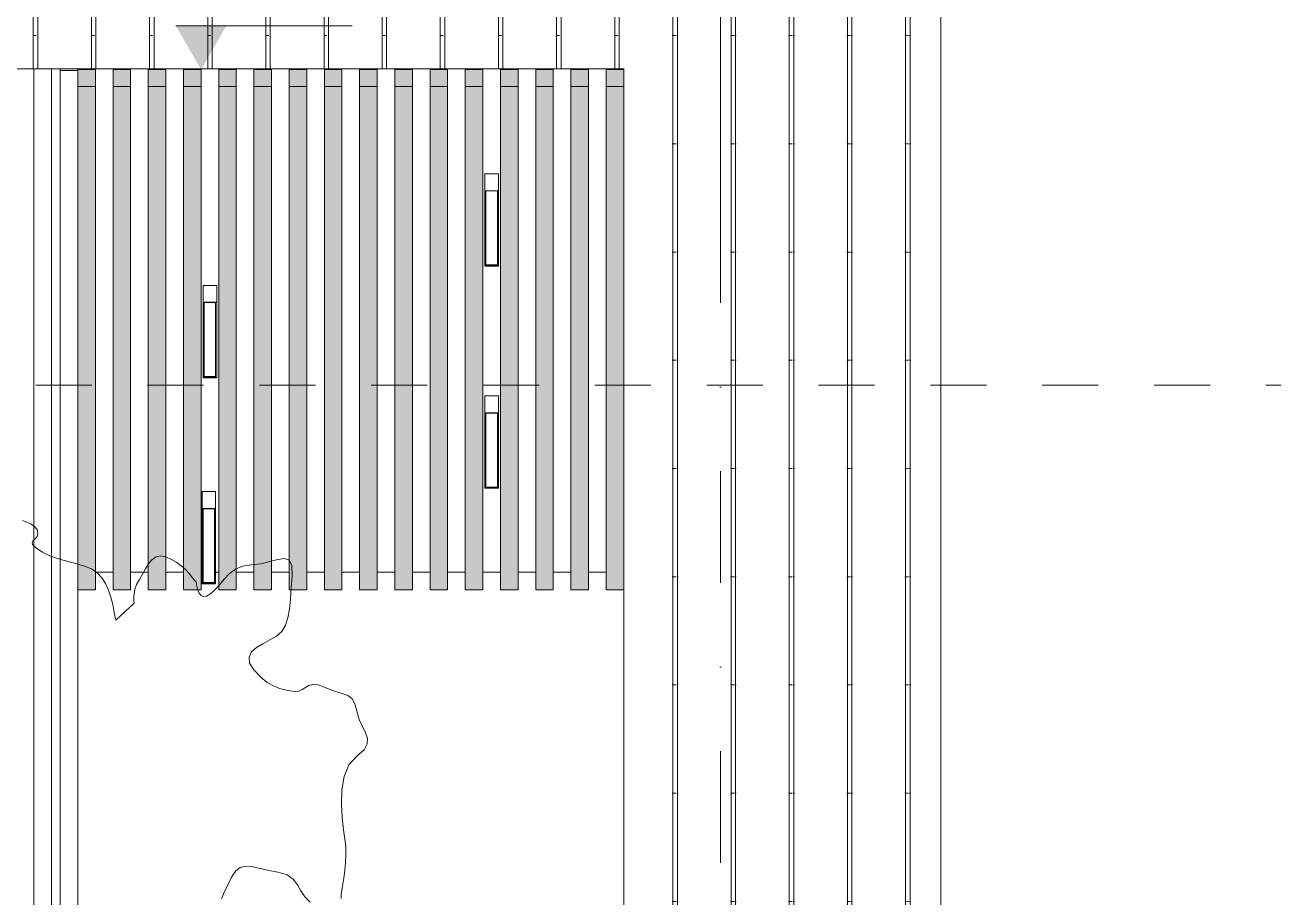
# Model space of a CAD drawing. Header units: centimetres. Extents: x 0 to 25250, y 0 to 2250.
# Drawn here: x 19073.3 to 19427.6, y 1845.2 to 2092.6 of the extents above; entities that cross this region are included whole.
import ezdxf

# ---------------------------------------------------------------- set-up
doc = ezdxf.new("R2010")
doc.units = ezdxf.units.CM
doc.linetypes.add('23-View-1$0$Dash', pattern=[31.75, 15.875, -15.875])
doc.linetypes.add('23-View-1$0$Dash dot', pattern=[79.375, 31.75, -23.8125, 0, -23.8125])
for name, color, linetype, lineweight in [('A-ANNO-NOTE', 7, 'Continuous', 9), ('A-FLOR-LEVL', 7, 'Continuous', 9), ('A-GLAZ-CWMG', 7, 'Continuous', 9), ('A-WALL', 7, 'Continuous', 9), ('A-WALL-PATT', 7, 'Continuous', 9), ('E-LITE-EQPM', 7, 'Continuous', 9), ('G-ANNO-DIMS', 7, 'Continuous', 9), ('L-PLNT', 7, 'Continuous', 15), ('S-GRID', 7, 'Continuous', 9)]:
    doc.layers.add(name, color=color, linetype=linetype, lineweight=lineweight)

# ---------------------------------------------------------------- blocks, each defined once
blk = doc.blocks.new('Rectangular Mullion - TEC_LAMEL-2372253-Б-Б')
at = {"layer": 'A-GLAZ-CWMG', "color": 253, "true_color": 0xaaaaaa}
for p, q in [((-429.09, 689.76), (-424.09, 689.76)), ((-429.09, 689.76), (-429.09, 560.1)), ((-424.09, 689.76), (-424.09, 551.47)), ((-429.09, 556.06), (-429.09, 554.48))]:
    blk.add_line(p, q, dxfattribs=at)
at = {"layer": 'A-GLAZ-CWMG', "color": 254, "true_color": 0xd5d5d5}
for p, q in [((-429.09, 560.1), (-429.09, 558.4)), ((-429.09, 558.35), (-429.09, 556.06)), ((-429.09, 554.48), (-429.09, 543.9)), ((-424.09, 551.47), (-424.09, 378.52)), ((-429.09, 543.89), (-429.09, 540.28)), ((-429.09, 540.26), (-429.09, 370.19))]:
    blk.add_line(p, q, dxfattribs=at)
blk = doc.blocks.new('Planting_RPC_Tree_Deciduous - Blue_Berry_Elder-4_5_Meters-1824323-Б-Б')
at = {"layer": 'L-PLNT', "color": 253, "true_color": 0xaaaaaa}
for p, q in [((-432.32, 561.62), (-431.04, 561.19)), ((-431.04, 561.19), (-429.85, 560.63)), ((-429.85, 560.63), (-428.85, 559.93)), ((-428.85, 559.93), (-428.16, 559.06)), ((-428.66, 556.43), (-429.23, 555.93)), ((-428.14, 557.09), (-428.66, 556.43)), ((-428.16, 559.06), (-427.9, 558.03)), ((-427.9, 558.03), (-428.14, 557.09)), ((-429.23, 555.93), (-429.58, 555.44)), ((-429.58, 555.44), (-429.46, 554.84)), ((-429.46, 554.84), (-428.61, 554.01)), ((-428.61, 554.01), (-426.78, 552.79)), ((-426.78, 552.79), (-424.32, 551.56)), ((-424.32, 551.56), (-421.8, 550.66)), ((-421.8, 550.66), (-419.3, 549.97)), ((-419.3, 549.97), (-416.9, 549.36)), ((-416.9, 549.36), (-414.68, 548.71)), ((-397.35, 547.93), (-396.51, 549.32)), ((-396.51, 549.32), (-395.58, 550.48)), ((-395.58, 550.48), (-394.51, 551.28)), ((-394.51, 551.28), (-393.21, 551.59)), ((-393.21, 551.59), (-391.62, 551.3)), ((-391.62, 551.3), (-389.96, 550.58)), ((-389.96, 550.58), (-388.5, 549.72)), ((-388.5, 549.72), (-387.21, 548.75)), ((-367.3, 549.05), (-364.62, 549.34)), ((-364.62, 549.34), (-362.09, 549.96)), ((-362.09, 549.96), (-359.83, 550.58)), ((-359.83, 550.58), (-357.95, 550.85)), ((-357.95, 550.85), (-356.57, 550.42)), ((-356.57, 550.42), (-355.78, 548.93)), ((-414.68, 548.71), (-412.71, 547.9)), ((-412.71, 547.9), (-411.07, 546.81)), ((-411.07, 546.81), (-409.77, 545.39)), ((-399.1, 544.94), (-398.19, 546.43)), ((-398.19, 546.43), (-397.35, 547.93)), ((-387.21, 548.75), (-386.05, 547.69)), ((-386.05, 547.69), (-384.98, 546.56)), ((-384.98, 546.56), (-383.98, 545.39)), ((-375.08, 545), (-373.59, 546.52)), ((-373.59, 546.52), (-371.86, 547.81)), ((-371.86, 547.81), (-369.79, 548.71)), ((-369.79, 548.71), (-367.3, 549.05)), ((-355.71, 546.06), (-355.97, 542.53)), ((-355.78, 548.93), (-355.71, 546.06)), ((-409.77, 545.39), (-408.72, 543.74)), ((-408.72, 543.74), (-407.89, 541.9)), ((-400.63, 540.87), (-400.38, 542.13)), ((-400.38, 542.13), (-399.89, 543.5)), ((-399.89, 543.5), (-399.1, 544.94)), ((-383.98, 545.39), (-383.01, 544.19)), ((-383.01, 544.19), (-382.77, 543)), ((-382.77, 543), (-382.48, 541.9)), ((-377.65, 541.98), (-376.4, 543.43)), ((-376.4, 543.43), (-375.08, 545)), ((-355.97, 542.53), (-356.2, 539.34)), ((-407.89, 541.9), (-407.23, 539.9)), ((-407.23, 539.9), (-406.69, 537.78)), ((-400.71, 539.79), (-400.63, 540.87)), ((-400.69, 538.95), (-400.71, 539.79)), ((-400.63, 538.4), (-400.69, 538.95)), ((-382.48, 541.9), (-382.1, 540.98)), ((-382.1, 540.98), (-381.6, 540.32)), ((-381.6, 540.32), (-380.93, 540.02)), ((-380.93, 540.02), (-380.04, 540.15)), ((-380.04, 540.15), (-378.9, 540.82)), ((-378.9, 540.82), (-377.65, 541.98)), ((-356.2, 539.34), (-356.49, 536.5)), ((-406.69, 537.78), (-406.24, 535.58)), ((-406.24, 535.58), (-405.83, 533.34)), ((-405.83, 533.34), (-400.6, 538.2)), ((-400.6, 538.2), (-400.63, 538.4)), ((-356.49, 536.5), (-356.94, 534.01)), ((-357.64, 531.9), (-358.69, 530.18)), ((-356.94, 534.01), (-357.64, 531.9)), ((-360.19, 528.85), (-362.08, 527.76)), ((-358.69, 530.18), (-360.19, 528.85)), ((-365.84, 525.57), (-367.23, 524.33)), ((-364.04, 526.69), (-365.84, 525.57)), ((-362.08, 527.76), (-364.04, 526.69)), ((-367.23, 524.33), (-367.98, 522.89)), ((-367.98, 522.89), (-367.83, 521.18)), ((-367.83, 521.18), (-366.55, 519.13)), ((-366.55, 519.13), (-364.66, 517.16)), ((-364.66, 517.16), (-362.82, 515.71)), ((-362.82, 515.71), (-361.05, 514.69)), ((-361.05, 514.69), (-359.36, 514)), ((-359.36, 514), (-357.78, 513.57)), ((-352.86, 513.66), (-351.96, 514.25)), ((-351.96, 514.25), (-351, 514.8)), ((-351, 514.8), (-349.83, 515.12)), ((-349.83, 515.12), (-348.32, 515.01)), ((-348.32, 515.01), (-346.35, 514.26)), ((-346.35, 514.26), (-344.27, 513.38)), ((-357.78, 513.57), (-356.31, 513.31)), ((-356.31, 513.31), (-354.96, 513.14)), ((-354.96, 513.14), (-353.81, 513.22)), ((-353.81, 513.22), (-352.86, 513.66)), ((-344.27, 513.38), (-342.48, 512.83)), ((-342.48, 512.83), (-340.97, 512.4)), ((-340.97, 512.4), (-339.73, 511.87)), ((-339.73, 511.87), (-338.73, 511.02)), ((-338.73, 511.02), (-337.95, 509.65)), ((-337.95, 509.65), (-337.38, 507.53)), ((-337.38, 507.53), (-336.69, 505.18)), ((-336.69, 505.18), (-335.77, 503.18)), ((-335.77, 503.18), (-334.9, 501.42)), ((-334.9, 501.42), (-334.35, 499.82)), ((-334.35, 499.82), (-334.4, 498.25)), ((-335.31, 496.61), (-337.38, 494.81)), ((-334.4, 498.25), (-335.31, 496.61)), ((-337.38, 494.81), (-339.6, 492.35)), ((-340.96, 489.03), (-341.61, 485.18)), ((-339.6, 492.35), (-340.96, 489.03)), ((-341.61, 485.18), (-341.73, 481.15)), ((-341.73, 481.15), (-341.51, 477.26)), ((-341.51, 477.26), (-341.13, 473.84)), ((-341.13, 473.84), (-340.74, 471.24)), ((-340.74, 471.24), (-340.52, 469.13)), ((-340.52, 469.13), (-340.47, 466.95)), ((-340.58, 464.73), (-340.79, 462.46)), ((-340.47, 466.95), (-340.58, 464.73)), ((-371.76, 462.19), (-372.91, 460.39)), ((-370.48, 463.18), (-371.76, 462.19)), ((-369.02, 463.54), (-370.48, 463.18)), ((-367.29, 463.42), (-369.02, 463.54)), ((-365.23, 463), (-367.29, 463.42)), ((-362.76, 462.44), (-365.23, 463)), ((-359.82, 461.89), (-362.76, 462.44)), ((-357.18, 461.12), (-359.82, 461.89)), ((-355.43, 459.87), (-357.18, 461.12)), ((-340.79, 462.46), (-341.1, 460.17)), ((-374.03, 458.2), (-375.05, 456.14)), ((-372.91, 460.39), (-374.03, 458.2)), ((-354.24, 458.3), (-355.43, 459.87)), ((-353.26, 456.58), (-354.24, 458.3)), ((-341.47, 457.85), (-341.86, 455.53)), ((-341.1, 460.17), (-341.47, 457.85)), ((-375.05, 456.14), (-375.81, 454.25)), ((-352.16, 454.88), (-353.26, 456.58)), ((-350.59, 453.35), (-352.16, 454.88)), ((-341.86, 455.53), (-341.8, 454.34))]:
    blk.add_line(p, q, dxfattribs=at)
blk = doc.blocks.new('Rectangular Mullion - TEC_LAMEL-1938093-Б-Б')
at = {"layer": 'A-GLAZ-CWMG', "true_color": 0xefece8}
for points in [[(-261.59, 684.76), (-261.59, 689.58), (-266.59, 689.58), (-266.59, 684.76)], [(-261.59, 541.94), (-261.59, 684.76), (-266.59, 684.76), (-266.59, 541.94)]]:
    blk.add_hatch(color=7, dxfattribs=at).paths.add_polyline_path(points)
at = {"layer": 'A-GLAZ-CWMG', "color": 253, "true_color": 0xaaaaaa}
for p, q in [((-261.59, 689.58), (-266.59, 689.58)), ((-266.59, 689.58), (-266.59, 684.76)), ((-266.59, 684.76), (-261.59, 684.76)), ((-266.59, 684.76), (-266.59, 541.94)), ((-261.59, 541.94), (-266.59, 541.94))]:
    blk.add_line(p, q, dxfattribs=at)
blk = doc.blocks.new('Rectangular Mullion - TEC_LAMEL-V10-Б-Б')
at = {"layer": 'A-GLAZ-CWMG', "true_color": 0xefece8}
for points in [[(-271.59, 684.76), (-271.59, 689.58), (-276.59, 689.58), (-276.59, 684.76)], [(-271.59, 541.94), (-271.59, 684.76), (-276.59, 684.76), (-276.59, 541.94)]]:
    blk.add_hatch(color=7, dxfattribs=at).paths.add_polyline_path(points)
at = {"layer": 'A-GLAZ-CWMG', "color": 253, "true_color": 0xaaaaaa}
for p, q in [((-271.59, 689.58), (-276.59, 689.58)), ((-276.59, 689.58), (-276.59, 684.76)), ((-271.59, 684.76), (-271.59, 689.58)), ((-276.59, 684.76), (-271.59, 684.76)), ((-276.59, 684.76), (-276.59, 541.94)), ((-271.59, 541.94), (-271.59, 684.76)), ((-271.59, 541.94), (-276.59, 541.94))]:
    blk.add_line(p, q, dxfattribs=at)
blk = doc.blocks.new('Rectangular Mullion - TEC_LAMEL-V11-Б-Б')
at = {"layer": 'A-GLAZ-CWMG', "true_color": 0xefece8}
for points in [[(-351.59, 684.76), (-351.59, 689.58), (-356.59, 689.58), (-356.59, 684.76)], [(-351.59, 541.94), (-351.59, 684.76), (-356.59, 684.76), (-356.57, 550.42), (-355.78, 548.93), (-355.71, 546.06), (-355.97, 541.94), (-355.71, 541.94)], [(-356.49, 541.94), (-356.02, 541.94), (-355.72, 546.52), (-355.78, 548.93), (-356.59, 550.42), (-356.59, 541.94)]]:
    blk.add_hatch(color=7, dxfattribs=at).paths.add_polyline_path(points)
at = {"layer": 'A-GLAZ-CWMG', "color": 253, "true_color": 0xaaaaaa}
for p, q in [((-351.59, 689.58), (-356.59, 689.58)), ((-356.59, 689.58), (-356.59, 684.76)), ((-351.59, 684.76), (-351.59, 689.58)), ((-356.59, 684.76), (-351.59, 684.76)), ((-356.59, 684.76), (-356.59, 550.42)), ((-351.59, 541.94), (-351.59, 684.76)), ((-351.59, 541.94), (-356.02, 541.94))]:
    blk.add_line(p, q, dxfattribs=at)
at = {"layer": 'A-GLAZ-CWMG', "color": 254, "true_color": 0xd5d5d5}
for p in [(-356.59, 550.42), (-356.02, 541.94)]:
    blk.add_line(p, (-356.59, 541.94), dxfattribs=at)
blk = doc.blocks.new('Rectangular Mullion - TEC_LAMEL-V12-Б-Б')
at = {"layer": 'A-GLAZ-CWMG', "true_color": 0xefece8}
for points in [[(-361.59, 684.76), (-361.59, 689.58), (-366.59, 689.58), (-366.59, 684.76)], [(-366.59, 549.13), (-364.62, 549.34), (-361.59, 550.1), (-361.59, 684.76), (-366.59, 684.76), (-366.59, 549.34)], [(-364.04, 541.94), (-361.59, 541.94), (-361.59, 550.1), (-362.09, 549.96), (-364.62, 549.34), (-366.59, 549.13), (-366.59, 541.94), (-364.62, 541.94)]]:
    blk.add_hatch(color=7, dxfattribs=at).paths.add_polyline_path(points)
at = {"layer": 'A-GLAZ-CWMG', "color": 253, "true_color": 0xaaaaaa}
for p, q in [((-361.59, 689.58), (-366.59, 689.58)), ((-366.59, 689.58), (-366.59, 684.76)), ((-361.59, 684.76), (-361.59, 689.58)), ((-366.59, 684.76), (-361.59, 684.76)), ((-366.59, 684.76), (-366.59, 549.13)), ((-361.59, 550.1), (-361.59, 684.76))]:
    blk.add_line(p, q, dxfattribs=at)
at = {"layer": 'A-GLAZ-CWMG', "color": 254, "true_color": 0xd5d5d5}
for p, q in [((-361.59, 541.94), (-361.59, 550.1)), ((-366.59, 549.13), (-366.59, 541.94)), ((-361.59, 541.94), (-366.59, 541.94))]:
    blk.add_line(p, q, dxfattribs=at)
blk = doc.blocks.new('Rectangular Mullion - TEC_LAMEL-V13-Б-Б')
at = {"layer": 'A-GLAZ-CWMG', "true_color": 0xefece8}
for points in [[(-371.59, 684.76), (-371.59, 689.58), (-376.59, 689.58), (-376.59, 684.76)], [(-376.59, 543.22), (-375.08, 545), (-373.59, 546.52), (-371.86, 547.81), (-371.59, 547.93), (-371.59, 684.76), (-376.59, 684.76), (-376.59, 543.43)], [(-374.4, 541.94), (-371.59, 541.98), (-371.59, 547.93), (-371.86, 547.81), (-373.59, 546.52), (-375.08, 545), (-376.59, 543.22), (-376.59, 541.94), (-374.74, 541.94)]]:
    blk.add_hatch(color=7, dxfattribs=at).paths.add_polyline_path(points)
at = {"layer": 'A-GLAZ-CWMG', "color": 253, "true_color": 0xaaaaaa}
for p, q in [((-371.59, 689.58), (-376.59, 689.58)), ((-376.59, 689.58), (-376.59, 684.76)), ((-371.59, 684.76), (-371.59, 689.58)), ((-376.59, 684.76), (-371.59, 684.76)), ((-376.59, 684.76), (-376.59, 543.22)), ((-371.59, 547.93), (-371.59, 684.76))]:
    blk.add_line(p, q, dxfattribs=at)
at = {"layer": 'A-GLAZ-CWMG', "color": 254, "true_color": 0xd5d5d5}
for p, q in [((-371.59, 541.94), (-371.59, 547.93)), ((-376.59, 543.22), (-376.59, 541.94)), ((-371.59, 541.94), (-376.59, 541.94))]:
    blk.add_line(p, q, dxfattribs=at)
blk = doc.blocks.new('Rectangular Mullion - TEC_LAMEL-V14-Б-Б')
at = {"layer": 'A-GLAZ-CWMG', "true_color": 0xefece8}
for points in [[(-381.59, 684.76), (-381.59, 689.58), (-386.59, 689.58), (-386.59, 684.76)], [(-381.59, 541.94), (-381.59, 684.76), (-386.59, 684.76), (-386.59, 548.19), (-385.87, 547.51), (-384.98, 546.56), (-383.01, 544.19), (-382.49, 541.94), (-382.48, 541.94)], [(-385.31, 541.94), (-382.49, 541.94), (-382.87, 543.5), (-383.01, 544.19), (-384.98, 546.56), (-386.59, 548.19), (-386.59, 541.94)]]:
    blk.add_hatch(color=7, dxfattribs=at).paths.add_polyline_path(points)
at = {"layer": 'A-GLAZ-CWMG', "color": 253, "true_color": 0xaaaaaa}
for p, q in [((-381.59, 689.58), (-386.59, 689.58)), ((-386.59, 689.58), (-386.59, 684.76)), ((-381.59, 684.76), (-381.59, 689.58)), ((-386.59, 684.76), (-381.59, 684.76)), ((-386.59, 684.76), (-386.59, 548.19)), ((-381.59, 541.94), (-381.59, 684.76)), ((-381.59, 541.94), (-382.49, 541.94))]:
    blk.add_line(p, q, dxfattribs=at)
at = {"layer": 'A-GLAZ-CWMG', "color": 254, "true_color": 0xd5d5d5}
for p, q in [((-386.59, 548.19), (-386.59, 547.64)), ((-386.59, 547.58), (-386.59, 542.02)), ((-384.88, 541.94), (-386.59, 541.94)), ((-382.49, 541.94), (-384.83, 541.94))]:
    blk.add_line(p, q, dxfattribs=at)
blk = doc.blocks.new('Rectangular Mullion - TEC_LAMEL-V15-Б-Б')
at = {"layer": 'A-GLAZ-CWMG', "true_color": 0xefece8}
for points in [[(-391.59, 684.76), (-391.59, 689.58), (-396.59, 689.58), (-396.54, 684.76)], [(-396.59, 549.19), (-396.51, 549.32), (-395.45, 550.58), (-394.44, 551.3), (-393.21, 551.59), (-391.59, 551.3), (-391.59, 684.76), (-396.59, 684.76), (-396.59, 549.31)], [(-396.59, 541.94), (-391.59, 541.95), (-391.62, 551.3), (-393.21, 551.59), (-394.51, 551.28), (-395.58, 550.48), (-396.59, 549.19), (-396.59, 542.13)]]:
    blk.add_hatch(color=7, dxfattribs=at).paths.add_polyline_path(points)
at = {"layer": 'A-GLAZ-CWMG', "color": 253, "true_color": 0xaaaaaa}
for p, q in [((-391.59, 689.58), (-396.59, 689.58)), ((-396.59, 689.58), (-396.59, 684.76)), ((-391.59, 684.76), (-391.59, 689.58)), ((-396.59, 684.76), (-391.59, 684.76)), ((-396.59, 684.76), (-396.59, 549.19)), ((-391.59, 551.28), (-391.59, 684.76))]:
    blk.add_line(p, q, dxfattribs=at)
at = {"layer": 'A-GLAZ-CWMG', "color": 254, "true_color": 0xd5d5d5}
for p, q in [((-391.59, 541.95), (-391.59, 551.28)), ((-396.59, 549.19), (-396.59, 541.94)), ((-391.59, 541.94), (-396.59, 541.94))]:
    blk.add_line(p, q, dxfattribs=at)
blk = doc.blocks.new('Rectangular Mullion - TEC_LAMEL-V16-Б-Б')
at = {"layer": 'A-GLAZ-CWMG', "true_color": 0xefece8}
for points in [[(-411.59, 684.76), (-411.59, 689.58), (-416.59, 689.58), (-416.59, 684.76)], [(-411.59, 547.15), (-411.59, 684.76), (-416.59, 684.76), (-416.59, 549.27), (-414.68, 548.71), (-412.71, 547.9), (-412.12, 547.51)], [(-411.59, 541.94), (-411.59, 547.15), (-412.71, 547.9), (-414.68, 548.71), (-416.59, 549.27), (-416.59, 541.94)]]:
    blk.add_hatch(color=7, dxfattribs=at).paths.add_polyline_path(points)
at = {"layer": 'A-GLAZ-CWMG', "color": 253, "true_color": 0xaaaaaa}
for p, q in [((-411.59, 689.58), (-416.59, 689.58)), ((-416.59, 689.58), (-416.59, 689.36)), ((-411.59, 684.76), (-411.59, 689.58)), ((-416.59, 684.76), (-411.59, 684.76)), ((-411.59, 547.15), (-411.59, 684.76))]:
    blk.add_line(p, q, dxfattribs=at)
at = {"layer": 'A-GLAZ-CWMG', "color": 254, "true_color": 0xd5d5d5}
for q in [(-411.59, 547.15), (-416.59, 541.94)]:
    blk.add_line((-411.59, 541.94), q, dxfattribs=at)
blk = doc.blocks.new('Rectangular Mullion - TEC_LAMEL-2378679-Б-Б')
at = {"layer": 'A-GLAZ-CWMG', "color": 253, "true_color": 0xaaaaaa}
for p, q in [((-421.59, 689.36), (-416.59, 689.36)), ((-421.59, 689.36), (-421.59, 550.6)), ((-416.59, 689.36), (-416.59, 549.27))]:
    blk.add_line(p, q, dxfattribs=at)
at = {"layer": 'A-GLAZ-CWMG', "color": 254, "true_color": 0xd5d5d5}
for p, q in [((-421.59, 550.6), (-421.59, 540.28)), ((-416.59, 549.27), (-416.59, 389.49)), ((-421.59, 540.26), (-421.59, 382.18))]:
    blk.add_line(p, q, dxfattribs=at)
blk = doc.blocks.new('Spot Elevations - ELEVATION_PROJECT-150941-Б-Б')
at = {"layer": 'A-ANNO-NOTE'}
blk.add_hatch(color=256, dxfattribs=at).paths.add_polyline_path([(-428.74, 312.39), (-414.43, 312.39), (-421.59, 300)])
blk.add_line((-428.74, 312.39), (-378.74, 312.39), dxfattribs=at)
blk = doc.blocks.new('LIGHT PROFILE1 - SM530C L1130 1 xLED15S_830 OC 4-1750149-Б-Б')
at = {"layer": 'E-LITE-EQPM', "lineweight": 5}
for p, q in [((-381.01, 628.37), (-377.16, 628.37)), ((-381.01, 623.55), (-381.01, 628.37)), ((-377.16, 623.55), (-377.16, 628.37)), ((-377.16, 623.55), (-381.01, 623.55)), ((-381.01, 623.55), (-381.01, 602.17)), ((-380.71, 602.25), (-380.71, 623.47)), ((-380.71, 623.47), (-377.46, 623.47)), ((-377.46, 623.47), (-377.46, 602.25)), ((-377.16, 602.17), (-377.16, 623.55)), ((-380.71, 602.54), (-377.46, 602.54)), ((-381.01, 602.17), (-377.16, 602.17)), ((-377.46, 602.25), (-380.71, 602.25))]:
    blk.add_line(p, q, dxfattribs=at)

msp = doc.modelspace()

# ---------------------------------------------------------------- hatches: boundary and pattern name
at = {"layer": 'A-WALL-PATT', "true_color": 0x8b8b8b}
h = msp.add_hatch(dxfattribs=at)
h.set_pattern_fill('FP1_16', color=252, style=0, pattern_type=2)
h.set_pattern_definition([(0, (18266.656, 1690.392), (16.51, 30.709), [0.8382, -15.672]), (90, (18250.146, 1690.392), (-16.51, 30.709), [30.709, 0]), (90, (18251.416, 1690.392), (-16.51, 30.709), [30.709, 0])])
h.paths.add_polyline_path([(18909.99, 2080.16), (19243.32, 2080.16), (19243.32, 2120.98), (18248.32, 2120.98), (18248.32, 2080.16), (18860.39, 2080.16)])
h = msp.add_hatch(dxfattribs=at)
h.set_pattern_fill('FP1_15', color=252, style=0, pattern_type=2)
h.set_pattern_definition([(0, (19257.256, 1690.392), (16.51, 30.709), [0.8382, -15.672]), (90, (19240.746, 1690.392), (-16.51, 30.709), [30.709, 0]), (90, (19242.016, 1690.392), (-16.51, 30.709), [30.709, 0])])
h.paths.add_polyline_path([(19306.74, 1690.39), (19328.32, 1690.39), (19328.32, 2120.98), (19243.32, 2120.98), (19243.32, 1706.39), (19266.32, 1706.39), (19266.32, 1715.39), (19264.32, 1715.39), (19264.32, 1717.39), (19278.32, 1717.39), (19278.32, 1722.39), (19279.82, 1722.39), (19279.82, 1812.39), (19278.32, 1812.39), (19278.32, 1817.39), (19283.32, 1817.39), (19283.32, 1812.39), (19281.82, 1812.39), (19281.82, 1722.39), (19283.32, 1722.39), (19283.32, 1717.39), (19300.32, 1717.39), (19300.32, 1715.39), (19298.32, 1715.39), (19298.32, 1690.39)])

# ---------------------------------------------------------------- linework, layer by layer
at = {"layer": 'A-FLOR-LEVL', "linetype": '23-View-1$0$Dash'}
msp.add_line((18187.39, 1990.39), (19681.65, 1990.39), dxfattribs=at)
at = {"layer": 'A-WALL'}
for p, q in [((19333.32, 2120.98), (19333.32, 1395.39)), ((18248.32, 2080.16), (19243.32, 2080.16)), ((19083.32, 2079.75), (19083.32, 2080.16)), ((19243.32, 2080.16), (19243.32, 1706.39)), ((19093.32, 1937.33), (19098.32, 1937.33)), ((19103.32, 1937.33), (19108.32, 1937.33)), ((19123.32, 1937.33), (19123.59, 1937.33)), ((19127.44, 1937.33), (19128.32, 1937.33)), ((19153.32, 1937.33), (19158.32, 1937.33)), ((19163.32, 1937.33), (19168.32, 1937.33)), ((19173.32, 1937.33), (19178.32, 1937.33)), ((19183.32, 1937.33), (19188.32, 1937.33)), ((19193.32, 1937.33), (19198.32, 1937.33)), ((19203.32, 1937.33), (19208.32, 1937.33)), ((19213.32, 1937.33), (19218.32, 1937.33)), ((19223.32, 1937.33), (19228.32, 1937.33)), ((19233.32, 1937.33), (19238.32, 1937.33))]:
    msp.add_line(p, q, dxfattribs=at)
at = {"layer": 'A-WALL', "color": 252, "true_color": 0x838383}
for p, q in [((19113.32, 1937.33), (19118.32, 1937.33)), ((19133.32, 1937.33), (19138.32, 1937.33)), ((19143.33, 1937.33), (19148.32, 1937.33))]:
    msp.add_line(p, q, dxfattribs=at)
at = {"layer": 'S-GRID', "color": 1, "lineweight": 18, "true_color": 0xff0000}
msp.add_line((19270.82, 2040.16), (19270.82, 2165.16), dxfattribs=at)
at = {"layer": 'S-GRID', "color": 1, "linetype": '23-View-1$0$Dash dot', "lineweight": 18, "true_color": 0xff0000}
msp.add_line((19270.82, 1298.52), (19270.82, 2040.16), dxfattribs=at)

# ---------------------------------------------------------------- block references
at = {"layer": 'A-GLAZ-CWMG', "color": 253, "true_color": 0xaaaaaa}
for name, p in [('Rectangular Mullion - TEC_LAMEL-2372253-Б-Б', (19504.91, 1390.39)), ('Rectangular Mullion - TEC_LAMEL-V16-Б-Б', (19504.91, 1390.39)), ('Rectangular Mullion - TEC_LAMEL-V10-Б-Б', (19374.91, 1390.39)), ('Rectangular Mullion - TEC_LAMEL-V15-Б-Б', (19504.91, 1390.39)), ('Rectangular Mullion - TEC_LAMEL-V14-Б-Б', (19504.91, 1390.39)), ('Rectangular Mullion - TEC_LAMEL-V13-Б-Б', (19504.91, 1390.39)), ('Rectangular Mullion - TEC_LAMEL-V12-Б-Б', (19504.91, 1390.39)), ('Rectangular Mullion - TEC_LAMEL-V11-Б-Б', (19504.91, 1390.39)), ('Rectangular Mullion - TEC_LAMEL-V10-Б-Б', (19434.91, 1390.39)), ('Rectangular Mullion - TEC_LAMEL-V10-Б-Б', (19444.91, 1390.39)), ('Rectangular Mullion - TEC_LAMEL-V10-Б-Б', (19454.91, 1390.39)), ('Rectangular Mullion - TEC_LAMEL-V10-Б-Б', (19464.91, 1390.39)), ('Rectangular Mullion - TEC_LAMEL-V10-Б-Б', (19474.91, 1390.39)), ('Rectangular Mullion - TEC_LAMEL-V10-Б-Б', (19484.91, 1390.39)), ('Rectangular Mullion - TEC_LAMEL-V10-Б-Б', (19494.91, 1390.39)), ('Rectangular Mullion - TEC_LAMEL-V10-Б-Б', (19504.91, 1390.39)), ('Rectangular Mullion - TEC_LAMEL-1938093-Б-Б', (19504.91, 1390.39)), ('Rectangular Mullion - TEC_LAMEL-2378679-Б-Б', (19504.91, 1390.39))]:
    msp.add_blockref(name, p, dxfattribs=at)
at = {"layer": 'E-LITE-EQPM', "lineweight": 5}
for p in [(19584.91, 1422.06), (19504.91, 1390.39), (19584.91, 1358.99), (19504.61, 1331.87)]:
    msp.add_blockref('LIGHT PROFILE1 - SM530C L1130 1 xLED15S_830 OC 4-1750149-Б-Б', p, dxfattribs=at)
at = {"layer": 'G-ANNO-DIMS'}
msp.add_blockref('Spot Elevations - ELEVATION_PROJECT-150941-Б-Б', (19544.91, 1779.97), dxfattribs=at)
at = {"layer": 'L-PLNT', "color": 253, "true_color": 0xaaaaaa}
msp.add_blockref('Planting_RPC_Tree_Deciduous - Blue_Berry_Elder-4_5_Meters-1824323-Б-Б', (19504.91, 1390.39), dxfattribs=at)

doc.saveas('drawing.dxf')
